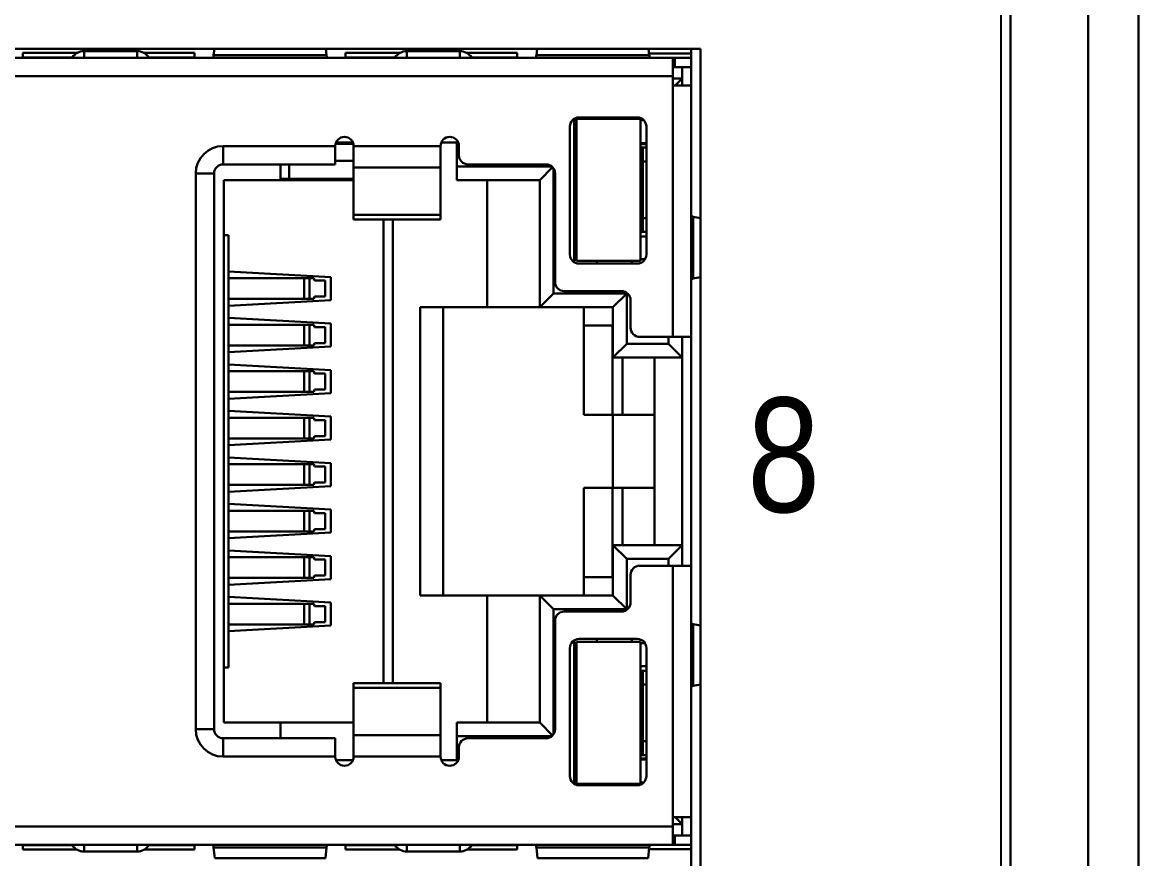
# Model space of a CAD drawing. Extents: x 1922 to 2807, y 4180 to 4531.
# Drawn here: x 2616.43 to 2665.2, y 4360.89 to 4397.43 of the extents above; entities that cross this region are included whole.
import ezdxf

# ---------------------------------------------------------------- set-up
doc = ezdxf.new("R2010")
doc.units = 0
doc.header["$LTSCALE"] = 0.1
doc.header["$MEASUREMENT"] = 0
doc.layers.add('LAYER_2', color=7, linetype='Continuous')
doc.layers.add('粗实线-KT', color=7, linetype='Continuous', lineweight=35)
doc.styles.add('尺寸标注Arial', font='arial.ttf', dxfattribs={"width": 0.7})

msp = doc.modelspace()

# ---------------------------------------------------------------- linework, layer by layer
at = {"layer": 'LAYER_2', "color": 0}
msp.add_open_spline([(2659.203, 4421.477), (2659.203, 4421.477), (2659.203, 4209.478), (2659.203, 4209.478), (2659.203, 4209.478), (2659.203, 4207.49), (2657.591, 4205.878), (2655.603, 4205.878), (2655.603, 4205.878), (2655.603, 4205.878), (2583.604, 4205.878), (2583.604, 4205.878), (2583.604, 4205.878), (2582.649, 4205.878), (2581.733, 4206.257), (2581.058, 4206.932), (2581.058, 4206.932), (2580.383, 4207.607), (2580.004, 4208.523), (2580.004, 4209.478), (2580.004, 4209.478), (2580.004, 4209.478), (2580.004, 4421.477), (2580.004, 4421.477), (2580.004, 4421.477), (2580.004, 4422.432), (2580.383, 4423.348), (2581.058, 4424.023), (2581.058, 4424.023), (2581.733, 4424.698), (2582.649, 4425.077), (2583.604, 4425.077), (2583.604, 4425.077), (2583.604, 4425.077), (2655.603, 4425.077), (2655.603, 4425.077), (2655.603, 4425.077), (2656.558, 4425.077), (2657.474, 4424.698), (2658.149, 4424.023), (2658.149, 4424.023), (2658.824, 4423.348), (2659.203, 4422.432), (2659.203, 4421.477)], degree=3, knots=[0, 0, 0, 0, 0.090909, 0.090909, 0.090909, 0.090909, 0.181818, 0.181818, 0.181818, 0.181818, 0.272727, 0.272727, 0.272727, 0.272727, 0.363636, 0.363636, 0.363636, 0.363636, 0.454545, 0.454545, 0.454545, 0.454545, 0.545455, 0.545455, 0.545455, 0.545455, 0.636364, 0.636364, 0.636364, 0.636364, 0.727273, 0.727273, 0.727273, 0.727273, 0.818182, 0.818182, 0.818182, 0.818182, 0.909091, 0.909091, 0.909091, 0.909091, 1, 1, 1, 1], dxfattribs=at)
at = {"layer": '粗实线-KT', "color": 0, "linetype": 'Continuous', "lineweight": 30}
for p, q in [((2665.203, 4430.477), (2665.203, 4200.98)), ((2663.003, 4200.98), (2663.003, 4429.977)), ((2659.603, 4209.477), (2659.603, 4421.477)), ((2646.055, 4396.277), (2594.455, 4396.277)), ((2616.455, 4396.093), (2618.817, 4396.093)), ((2616.455, 4396.093), (2616.455, 4395.902)), ((2621.445, 4396.177), (2619.125, 4396.177)), ((2619.125, 4396.177), (2619.125, 4395.877)), ((2621.445, 4395.877), (2621.445, 4396.177)), ((2621.752, 4396.093), (2623.955, 4396.093)), ((2623.955, 4395.902), (2623.955, 4396.093)), ((2624.789, 4395.995), (2624.819, 4396.277)), ((2629.72, 4395.995), (2624.789, 4395.995)), ((2629.69, 4396.277), (2629.72, 4395.995)), ((2630.555, 4396.093), (2632.917, 4396.093)), ((2630.555, 4396.093), (2630.555, 4395.902)), ((2635.545, 4396.177), (2633.225, 4396.177)), ((2633.225, 4396.177), (2633.225, 4395.877)), ((2635.545, 4395.877), (2635.545, 4396.177)), ((2635.852, 4396.093), (2638.055, 4396.093)), ((2638.055, 4395.902), (2638.055, 4396.093)), ((2638.889, 4395.995), (2638.919, 4396.277)), ((2643.82, 4395.995), (2638.889, 4395.995)), ((2643.79, 4396.277), (2643.82, 4395.995)), ((2643.811, 4396.077), (2645.655, 4396.077)), ((2645.655, 4396.277), (2645.655, 4394.677)), ((2646.055, 4289.877), (2646.055, 4396.277)), ((2595.555, 4395.877), (2644.855, 4395.877)), ((2616.455, 4395.902), (2616.455, 4395.877)), ((2618.62, 4395.902), (2616.455, 4395.902)), ((2623.955, 4395.902), (2621.95, 4395.902)), ((2623.955, 4395.877), (2623.955, 4395.902)), ((2630.555, 4395.902), (2630.555, 4395.877)), ((2632.72, 4395.902), (2630.555, 4395.902)), ((2638.055, 4395.902), (2636.05, 4395.902)), ((2638.055, 4395.877), (2638.055, 4395.902)), ((2644.855, 4395.877), (2644.855, 4395.077)), ((2644.855, 4395.877), (2644.935, 4395.877)), ((2644.935, 4395.477), (2644.935, 4395.877)), ((2644.935, 4395.877), (2645.655, 4395.877)), ((2644.855, 4395.077), (2595.555, 4395.077)), ((2644.855, 4395.477), (2645.255, 4395.477)), ((2644.855, 4394.677), (2644.855, 4395.077)), ((2645.655, 4395.477), (2645.255, 4395.477)), ((2645.255, 4395.477), (2645.255, 4394.977)), ((2644.855, 4394.977), (2645.255, 4394.977)), ((2644.855, 4383.687), (2644.855, 4394.677)), ((2644.855, 4394.677), (2645.655, 4394.677)), ((2644.955, 4394.677), (2645.255, 4394.977)), ((2645.255, 4394.977), (2645.255, 4394.677)), ((2645.655, 4394.677), (2645.655, 4383.687)), ((2640.535, 4393.211), (2640.535, 4386.953)), ((2640.635, 4387.017), (2640.635, 4393.217)), ((2640.635, 4393.217), (2643.435, 4393.217)), ((2643.295, 4393.277), (2640.755, 4393.277)), ((2641.535, 4393.277), (2641.535, 4393.217)), ((2643.055, 4393.217), (2643.055, 4393.277)), ((2643.435, 4393.217), (2643.435, 4387.017)), ((2643.521, 4393.207), (2643.435, 4393.207)), ((2643.435, 4393.157), (2643.58, 4393.157)), ((2640.355, 4392.877), (2640.355, 4387.287)), ((2643.695, 4387.287), (2643.695, 4392.877)), ((2630.892, 4392.127), (2630.117, 4392.127)), ((2630.138, 4392.187), (2630.871, 4392.187)), ((2634.738, 4392.187), (2635.415, 4392.187)), ((2635.415, 4391.137), (2635.415, 4392.187)), ((2643.435, 4392.157), (2643.695, 4392.157)), ((2643.435, 4392.107), (2643.695, 4392.107)), ((2625.205, 4392.027), (2630.105, 4392.027)), ((2625.205, 4391.227), (2625.205, 4392.027)), ((2630.105, 4392.027), (2630.105, 4391.227)), ((2630.905, 4392.027), (2634.705, 4392.027)), ((2630.905, 4391.089), (2630.905, 4392.027)), ((2634.705, 4392.027), (2634.705, 4391.089)), ((2635.505, 4391.627), (2635.505, 4392.027)), ((2643.435, 4391.957), (2643.535, 4391.957)), ((2643.535, 4391.957), (2643.535, 4391.357)), ((2643.695, 4391.957), (2643.535, 4391.957)), ((2630.105, 4391.227), (2625.205, 4391.227)), ((2627.715, 4391.227), (2627.715, 4390.537)), ((2628.085, 4390.587), (2628.085, 4391.227)), ((2630.905, 4391.387), (2630.105, 4391.387)), ((2635.415, 4391.137), (2639.557, 4391.137)), ((2635.415, 4391.137), (2635.415, 4390.537)), ((2639.305, 4391.227), (2635.905, 4391.227)), ((2640.535, 4391.117), (2640.635, 4391.117)), ((2643.435, 4391.117), (2643.535, 4391.117)), ((2643.535, 4391.357), (2643.695, 4391.357)), ((2643.535, 4388.877), (2643.535, 4391.357)), ((2624.005, 4366.547), (2624.005, 4390.827)), ((2624.005, 4390.827), (2624.805, 4390.827)), ((2624.805, 4390.827), (2624.805, 4366.547)), ((2634.705, 4391.089), (2630.905, 4391.089)), ((2630.905, 4389.022), (2630.905, 4391.089)), ((2634.705, 4391.089), (2634.705, 4389.022)), ((2639.597, 4391.1), (2639.035, 4390.537)), ((2639.635, 4391.053), (2639.635, 4385.587)), ((2639.705, 4386.087), (2639.705, 4390.827)), ((2625.235, 4390.537), (2627.715, 4390.537)), ((2625.235, 4390.537), (2625.235, 4366.837)), ((2627.715, 4390.587), (2628.085, 4390.587)), ((2630.905, 4390.537), (2627.715, 4390.537)), ((2630.905, 4390.587), (2628.085, 4390.587)), ((2635.415, 4390.537), (2639.035, 4390.537)), ((2636.735, 4384.987), (2636.735, 4390.537)), ((2639.035, 4390.537), (2639.035, 4384.987)), ((2630.905, 4389.022), (2634.705, 4389.022)), ((2630.905, 4388.814), (2630.905, 4389.022)), ((2630.905, 4388.814), (2634.705, 4388.814)), ((2632.215, 4388.814), (2632.215, 4368.561)), ((2632.615, 4388.814), (2632.615, 4368.561)), ((2634.705, 4389.022), (2634.705, 4388.814)), ((2640.535, 4389.117), (2640.635, 4389.117)), ((2643.435, 4389.117), (2643.535, 4389.117)), ((2643.535, 4388.877), (2643.535, 4388.277)), ((2643.695, 4388.877), (2643.535, 4388.877)), ((2645.74, 4386.234), (2645.74, 4388.94)), ((2645.74, 4388.94), (2646.055, 4388.877)), ((2643.535, 4388.277), (2643.435, 4388.277)), ((2643.695, 4388.277), (2643.535, 4388.277)), ((2625.435, 4388.137), (2625.235, 4388.137)), ((2625.435, 4388.137), (2625.435, 4369.237)), ((2643.435, 4388.077), (2643.695, 4388.077)), ((2643.435, 4387.017), (2640.635, 4387.017)), ((2640.755, 4386.887), (2643.295, 4386.887)), ((2641.535, 4386.887), (2641.535, 4387.017)), ((2643.055, 4387.017), (2643.055, 4386.887)), ((2643.435, 4387.077), (2643.635, 4387.077)), ((2625.435, 4386.549), (2629.915, 4386.299)), ((2628.743, 4386.249), (2625.435, 4386.249)), ((2628.743, 4385.349), (2628.743, 4386.249)), ((2628.743, 4386.249), (2628.971, 4386.249)), ((2628.971, 4386.249), (2628.971, 4385.349)), ((2628.971, 4386.249), (2629.161, 4386.249)), ((2629.19, 4386.149), (2629.161, 4386.249)), ((2629.915, 4386.299), (2629.915, 4385.299)), ((2646.055, 4386.297), (2645.74, 4386.234)), ((2629.659, 4386.149), (2629.19, 4386.149)), ((2629.659, 4385.449), (2629.659, 4386.149)), ((2628.743, 4385.349), (2625.435, 4385.349)), ((2629.915, 4385.299), (2625.435, 4385.049)), ((2628.971, 4385.349), (2628.743, 4385.349)), ((2629.161, 4385.349), (2628.971, 4385.349)), ((2629.19, 4385.449), (2629.161, 4385.349)), ((2629.659, 4385.449), (2629.19, 4385.449)), ((2639.635, 4385.587), (2639.035, 4384.987)), ((2639.635, 4385.587), (2642.835, 4385.587)), ((2642.605, 4385.687), (2640.105, 4385.687)), ((2642.835, 4385.587), (2642.235, 4384.987)), ((2642.835, 4385.587), (2642.835, 4383.387)), ((2643.005, 4384.087), (2643.005, 4385.287)), ((2633.815, 4372.387), (2633.815, 4384.987)), ((2636.735, 4384.987), (2633.815, 4384.987)), ((2634.815, 4384.987), (2634.815, 4372.387)), ((2636.735, 4384.987), (2639.035, 4384.987)), ((2642.235, 4384.987), (2639.035, 4384.987)), ((2640.955, 4380.287), (2640.955, 4384.987)), ((2642.235, 4384.987), (2642.235, 4382.787)), ((2625.435, 4384.517), (2629.915, 4384.267)), ((2628.743, 4384.217), (2625.435, 4384.217)), ((2628.743, 4383.317), (2628.743, 4384.217)), ((2628.743, 4384.217), (2628.971, 4384.217)), ((2628.971, 4384.217), (2628.971, 4383.317)), ((2628.971, 4384.217), (2629.161, 4384.217)), ((2629.19, 4384.117), (2629.161, 4384.217)), ((2629.659, 4384.117), (2629.19, 4384.117)), ((2629.659, 4383.417), (2629.659, 4384.117)), ((2629.915, 4384.267), (2629.915, 4383.267)), ((2642.215, 4384.187), (2640.955, 4384.187)), ((2642.235, 4384.187), (2642.215, 4384.187)), ((2642.215, 4380.287), (2642.215, 4384.187)), ((2628.743, 4383.317), (2625.435, 4383.317)), ((2628.971, 4383.317), (2628.743, 4383.317)), ((2629.161, 4383.317), (2628.971, 4383.317)), ((2629.19, 4383.417), (2629.161, 4383.317)), ((2629.659, 4383.417), (2629.19, 4383.417)), ((2642.835, 4383.387), (2642.235, 4382.787)), ((2642.835, 4383.387), (2644.655, 4383.387)), ((2643.405, 4383.687), (2644.855, 4383.687)), ((2644.655, 4383.687), (2644.655, 4383.387)), ((2644.655, 4383.387), (2645.255, 4382.787)), ((2645.655, 4383.687), (2644.855, 4383.687)), ((2645.255, 4383.687), (2645.255, 4382.787)), ((2645.655, 4373.687), (2645.655, 4383.687)), ((2629.915, 4383.267), (2625.435, 4383.017)), ((2625.435, 4382.485), (2629.915, 4382.235)), ((2642.235, 4382.787), (2644.055, 4382.787)), ((2642.655, 4380.287), (2642.655, 4382.787)), ((2645.255, 4382.787), (2644.055, 4382.787)), ((2644.055, 4382.787), (2644.055, 4374.587)), ((2645.255, 4382.787), (2645.255, 4374.587)), ((2628.743, 4382.185), (2625.435, 4382.185)), ((2628.743, 4381.285), (2628.743, 4382.185)), ((2628.743, 4382.185), (2628.971, 4382.185)), ((2628.971, 4382.185), (2628.971, 4381.285)), ((2628.971, 4382.185), (2629.161, 4382.185)), ((2629.19, 4382.085), (2629.161, 4382.185)), ((2629.659, 4382.085), (2629.19, 4382.085)), ((2629.659, 4381.385), (2629.659, 4382.085)), ((2629.915, 4382.235), (2629.915, 4381.235)), ((2629.19, 4381.385), (2629.161, 4381.285)), ((2629.659, 4381.385), (2629.19, 4381.385)), ((2628.743, 4381.285), (2625.435, 4381.285)), ((2629.915, 4381.235), (2625.435, 4380.985)), ((2628.971, 4381.285), (2628.743, 4381.285)), ((2629.161, 4381.285), (2628.971, 4381.285)), ((2625.435, 4380.453), (2629.915, 4380.203)), ((2628.743, 4380.153), (2625.435, 4380.153)), ((2628.743, 4379.253), (2628.743, 4380.153)), ((2628.743, 4380.153), (2628.971, 4380.153)), ((2628.971, 4380.153), (2628.971, 4379.253)), ((2628.971, 4380.153), (2629.161, 4380.153)), ((2629.19, 4380.053), (2629.161, 4380.153)), ((2629.659, 4380.053), (2629.19, 4380.053)), ((2629.659, 4379.353), (2629.659, 4380.053)), ((2629.915, 4380.203), (2629.915, 4379.203)), ((2640.955, 4380.287), (2642.235, 4380.287)), ((2642.235, 4377.087), (2642.235, 4380.287)), ((2642.235, 4380.287), (2644.055, 4380.287)), ((2628.743, 4379.253), (2625.435, 4379.253)), ((2629.915, 4379.203), (2625.435, 4378.953)), ((2628.971, 4379.253), (2628.743, 4379.253)), ((2629.161, 4379.253), (2628.971, 4379.253)), ((2629.19, 4379.353), (2629.161, 4379.253)), ((2629.659, 4379.353), (2629.19, 4379.353)), ((2625.435, 4378.421), (2629.915, 4378.171)), ((2628.743, 4378.121), (2625.435, 4378.121)), ((2628.743, 4377.221), (2628.743, 4378.121)), ((2628.743, 4378.121), (2628.971, 4378.121)), ((2628.971, 4378.121), (2628.971, 4377.221)), ((2628.971, 4378.121), (2629.161, 4378.121)), ((2629.19, 4378.021), (2629.161, 4378.121)), ((2629.659, 4378.021), (2629.19, 4378.021)), ((2629.659, 4377.321), (2629.659, 4378.021)), ((2629.915, 4378.171), (2629.915, 4377.171)), ((2628.743, 4377.221), (2625.435, 4377.221)), ((2629.915, 4377.171), (2625.435, 4376.921)), ((2628.971, 4377.221), (2628.743, 4377.221)), ((2629.161, 4377.221), (2628.971, 4377.221)), ((2629.19, 4377.321), (2629.161, 4377.221)), ((2629.659, 4377.321), (2629.19, 4377.321)), ((2640.955, 4372.387), (2640.955, 4377.087)), ((2642.235, 4377.087), (2640.955, 4377.087)), ((2642.215, 4373.187), (2642.215, 4377.087)), ((2644.055, 4377.087), (2642.235, 4377.087)), ((2642.655, 4374.587), (2642.655, 4377.087)), ((2625.435, 4376.389), (2629.915, 4376.139)), ((2628.743, 4376.089), (2625.435, 4376.089)), ((2628.743, 4375.189), (2628.743, 4376.089)), ((2628.743, 4376.089), (2628.971, 4376.089)), ((2628.971, 4376.089), (2628.971, 4375.189)), ((2628.971, 4376.089), (2629.161, 4376.089)), ((2629.19, 4375.989), (2629.161, 4376.089)), ((2629.659, 4375.989), (2629.19, 4375.989)), ((2629.659, 4375.289), (2629.659, 4375.989)), ((2629.915, 4376.139), (2629.915, 4375.139)), ((2628.743, 4375.189), (2625.435, 4375.189)), ((2629.915, 4375.139), (2625.435, 4374.889)), ((2628.971, 4375.189), (2628.743, 4375.189)), ((2629.161, 4375.189), (2628.971, 4375.189)), ((2629.19, 4375.289), (2629.161, 4375.189)), ((2629.659, 4375.289), (2629.19, 4375.289)), ((2642.235, 4374.587), (2642.835, 4373.987)), ((2644.055, 4374.587), (2642.235, 4374.587)), ((2642.235, 4374.587), (2642.235, 4372.387)), ((2644.055, 4374.587), (2645.255, 4374.587)), ((2645.255, 4374.587), (2644.655, 4373.987)), ((2645.255, 4374.587), (2645.255, 4373.687)), ((2625.435, 4374.357), (2629.915, 4374.107)), ((2628.743, 4374.057), (2625.435, 4374.057)), ((2628.743, 4373.157), (2628.743, 4374.057)), ((2628.743, 4374.057), (2628.971, 4374.057)), ((2628.971, 4374.057), (2628.971, 4373.157)), ((2628.971, 4374.057), (2629.161, 4374.057)), ((2629.19, 4373.957), (2629.161, 4374.057)), ((2629.915, 4374.107), (2629.915, 4373.107)), ((2629.659, 4373.957), (2629.19, 4373.957)), ((2629.659, 4373.257), (2629.659, 4373.957)), ((2642.835, 4373.987), (2642.835, 4371.787)), ((2644.655, 4373.987), (2642.835, 4373.987)), ((2644.855, 4373.687), (2643.405, 4373.687)), ((2644.655, 4373.987), (2644.655, 4373.687)), ((2644.855, 4362.697), (2644.855, 4373.687)), ((2644.855, 4373.687), (2645.655, 4373.687)), ((2645.655, 4373.687), (2645.655, 4362.697)), ((2628.743, 4373.157), (2625.435, 4373.157)), ((2629.915, 4373.107), (2625.435, 4372.857)), ((2628.971, 4373.157), (2628.743, 4373.157)), ((2629.161, 4373.157), (2628.971, 4373.157)), ((2629.19, 4373.257), (2629.161, 4373.157)), ((2629.659, 4373.257), (2629.19, 4373.257)), ((2640.955, 4373.187), (2642.215, 4373.187)), ((2642.215, 4373.187), (2642.235, 4373.187)), ((2643.005, 4372.087), (2643.005, 4373.287)), ((2625.435, 4372.325), (2629.915, 4372.075)), ((2633.815, 4372.387), (2636.735, 4372.387)), ((2636.735, 4366.837), (2636.735, 4372.387)), ((2639.035, 4372.387), (2636.735, 4372.387)), ((2639.635, 4371.787), (2639.035, 4372.387)), ((2639.035, 4372.387), (2639.035, 4366.837)), ((2642.235, 4372.387), (2639.035, 4372.387)), ((2642.835, 4371.787), (2642.235, 4372.387)), ((2625.435, 4372.025), (2628.743, 4372.025)), ((2628.743, 4371.125), (2628.743, 4372.025)), ((2628.743, 4372.025), (2628.971, 4372.025)), ((2628.971, 4372.025), (2628.971, 4371.125)), ((2629.161, 4372.025), (2628.971, 4372.025)), ((2629.19, 4371.925), (2629.161, 4372.025)), ((2629.19, 4371.925), (2629.659, 4371.925)), ((2629.659, 4371.225), (2629.659, 4371.925)), ((2629.915, 4372.075), (2629.915, 4371.075)), ((2639.635, 4371.787), (2639.635, 4366.321)), ((2642.835, 4371.787), (2639.635, 4371.787)), ((2640.105, 4371.687), (2642.605, 4371.687)), ((2625.435, 4371.125), (2628.743, 4371.125)), ((2628.971, 4371.125), (2628.743, 4371.125)), ((2628.971, 4371.125), (2629.161, 4371.125)), ((2629.161, 4371.125), (2629.19, 4371.225)), ((2629.659, 4371.225), (2629.19, 4371.225)), ((2639.705, 4366.547), (2639.705, 4371.287)), ((2645.74, 4368.434), (2645.74, 4371.14)), ((2645.74, 4371.14), (2646.055, 4371.077)), ((2629.915, 4371.075), (2625.435, 4370.825)), ((2640.535, 4364.163), (2640.535, 4370.421)), ((2640.635, 4364.157), (2640.635, 4370.357)), ((2640.635, 4370.357), (2643.435, 4370.357)), ((2643.295, 4370.487), (2640.755, 4370.487)), ((2641.535, 4370.487), (2641.535, 4370.357)), ((2643.055, 4370.487), (2643.055, 4370.357)), ((2643.435, 4370.357), (2643.435, 4364.157)), ((2643.435, 4370.297), (2643.635, 4370.297)), ((2640.355, 4370.087), (2640.355, 4364.497)), ((2643.695, 4364.497), (2643.695, 4370.087)), ((2625.435, 4369.237), (2625.235, 4369.237)), ((2643.435, 4369.297), (2643.695, 4369.297)), ((2643.435, 4369.097), (2643.535, 4369.097)), ((2643.535, 4369.097), (2643.535, 4368.497)), ((2643.695, 4369.097), (2643.535, 4369.097)), ((2634.705, 4368.561), (2630.905, 4368.561)), ((2630.905, 4368.353), (2630.905, 4368.561)), ((2634.705, 4368.353), (2630.905, 4368.353)), ((2630.905, 4366.286), (2630.905, 4368.353)), ((2634.705, 4368.561), (2634.705, 4368.353)), ((2634.705, 4368.353), (2634.705, 4366.286)), ((2640.635, 4368.257), (2640.535, 4368.257)), ((2643.535, 4368.257), (2643.435, 4368.257)), ((2643.535, 4368.497), (2643.695, 4368.497)), ((2643.535, 4366.017), (2643.535, 4368.497)), ((2646.055, 4368.497), (2645.74, 4368.434)), ((2625.235, 4366.837), (2627.715, 4366.837)), ((2627.715, 4366.837), (2630.905, 4366.837)), ((2627.715, 4366.147), (2627.715, 4366.837)), ((2639.035, 4366.837), (2635.415, 4366.837)), ((2635.415, 4366.237), (2635.415, 4366.837)), ((2639.597, 4366.275), (2639.035, 4366.837)), ((2624.805, 4366.547), (2624.005, 4366.547)), ((2630.905, 4365.347), (2630.905, 4366.286)), ((2630.905, 4366.286), (2634.705, 4366.286)), ((2634.705, 4366.286), (2634.705, 4365.347)), ((2635.415, 4365.187), (2635.415, 4366.237)), ((2639.557, 4366.237), (2635.415, 4366.237)), ((2640.635, 4366.257), (2640.535, 4366.257)), ((2643.535, 4366.257), (2643.435, 4366.257)), ((2625.205, 4365.347), (2625.205, 4366.147)), ((2625.205, 4366.147), (2630.105, 4366.147)), ((2630.105, 4366.147), (2630.105, 4365.347)), ((2635.505, 4365.347), (2635.505, 4365.747)), ((2635.905, 4366.147), (2639.305, 4366.147)), ((2643.695, 4366.017), (2643.535, 4366.017)), ((2643.535, 4366.017), (2643.535, 4365.417)), ((2630.105, 4365.347), (2625.205, 4365.347)), ((2634.705, 4365.347), (2630.905, 4365.347)), ((2643.535, 4365.417), (2643.435, 4365.417)), ((2643.695, 4365.267), (2643.435, 4365.267)), ((2643.695, 4365.417), (2643.535, 4365.417)), ((2630.871, 4365.187), (2630.138, 4365.187)), ((2635.415, 4365.187), (2634.738, 4365.187)), ((2643.435, 4365.217), (2643.695, 4365.217)), ((2643.435, 4364.157), (2640.635, 4364.157)), ((2640.755, 4364.097), (2643.295, 4364.097)), ((2641.535, 4364.097), (2641.535, 4364.157)), ((2643.055, 4364.157), (2643.055, 4364.097)), ((2643.435, 4364.217), (2643.58, 4364.217)), ((2643.521, 4364.167), (2643.435, 4364.167)), ((2645.655, 4362.697), (2644.855, 4362.697)), ((2644.855, 4362.297), (2644.855, 4362.697)), ((2645.255, 4362.397), (2644.855, 4362.397)), ((2644.955, 4362.697), (2645.255, 4362.397)), ((2645.255, 4362.697), (2645.255, 4362.397)), ((2645.255, 4361.897), (2645.255, 4362.397)), ((2645.655, 4362.697), (2645.655, 4359.077)), ((2595.555, 4362.297), (2644.855, 4362.297)), ((2644.855, 4362.297), (2644.855, 4361.497)), ((2645.255, 4361.897), (2644.855, 4361.897)), ((2644.935, 4361.497), (2644.935, 4361.897)), ((2645.255, 4361.897), (2645.655, 4361.897)), ((2644.855, 4361.497), (2595.555, 4361.497)), ((2616.455, 4361.497), (2616.455, 4361.473)), ((2616.455, 4361.473), (2616.455, 4361.282)), ((2616.455, 4361.473), (2618.62, 4361.473)), ((2619.125, 4361.497), (2619.125, 4361.197)), ((2621.445, 4361.197), (2621.445, 4361.497)), ((2621.95, 4361.473), (2623.955, 4361.473)), ((2623.955, 4361.473), (2623.955, 4361.497)), ((2623.955, 4361.282), (2623.955, 4361.473)), ((2624.789, 4361.38), (2629.72, 4361.38)), ((2624.84, 4360.907), (2624.789, 4361.38)), ((2629.72, 4361.38), (2629.67, 4360.907)), ((2630.555, 4361.497), (2630.555, 4361.473)), ((2630.555, 4361.473), (2630.555, 4361.282)), ((2630.555, 4361.473), (2632.72, 4361.473)), ((2633.225, 4361.497), (2633.225, 4361.197)), ((2635.545, 4361.197), (2635.545, 4361.497)), ((2636.05, 4361.473), (2638.055, 4361.473)), ((2638.055, 4361.473), (2638.055, 4361.497)), ((2638.055, 4361.282), (2638.055, 4361.473)), ((2638.889, 4361.38), (2643.82, 4361.38)), ((2638.94, 4360.907), (2638.889, 4361.38)), ((2643.82, 4361.38), (2643.77, 4360.907)), ((2644.935, 4361.497), (2644.855, 4361.497)), ((2645.655, 4361.497), (2644.935, 4361.497)), ((2618.817, 4361.282), (2616.455, 4361.282)), ((2619.125, 4361.197), (2621.445, 4361.197)), ((2623.955, 4361.282), (2621.752, 4361.282)), ((2624.84, 4360.907), (2629.67, 4360.907)), ((2632.917, 4361.282), (2630.555, 4361.282)), ((2633.225, 4361.197), (2635.545, 4361.197)), ((2638.055, 4361.282), (2635.852, 4361.282)), ((2638.94, 4360.907), (2643.77, 4360.907)), ((2645.655, 4361.297), (2643.811, 4361.297))]:
    msp.add_line(p, q, dxfattribs=at)
for centre, radius, start, end in [((2619.125, 4395.577), 0.6, 90, 147.3024), ((2621.445, 4395.577), 0.6, 32.6976, 90), ((2633.225, 4395.577), 0.6, 90, 147.3024), ((2635.545, 4395.577), 0.6, 32.6976, 90), ((2640.755, 4392.877), 0.4, 90, 180), ((2643.295, 4392.877), 0.4, 0, 90), ((2630.505, 4392.027), 0.4, 360, 180), ((2635.105, 4392.027), 0.4, 0, 180), ((2625.205, 4390.827), 1.2, 90, 180), ((2635.905, 4391.627), 0.4, 180, 270), ((2625.205, 4390.827), 0.4, 90, 180), ((2639.305, 4390.827), 0.4, 0, 90), ((2640.755, 4387.287), 0.4, 180, 270), ((2643.295, 4387.287), 0.4, 270, 360), ((2640.105, 4386.087), 0.4, 180, 270), ((2642.605, 4385.287), 0.4, 0, 90), ((2643.405, 4384.087), 0.4, 180, 270), ((2643.405, 4373.287), 0.4, 90, 180), ((2642.605, 4372.087), 0.4, 270, 0), ((2640.105, 4371.287), 0.4, 90, 180), ((2640.755, 4370.087), 0.4, 90, 180), ((2643.295, 4370.087), 0.4, 0, 90), ((2625.205, 4366.547), 1.2, 180, 270), ((2625.205, 4366.547), 0.4, 180, 270), ((2639.305, 4366.547), 0.4, 270, 360), ((2635.905, 4365.747), 0.4, 90, 180), ((2630.505, 4365.347), 0.4, 180, 360), ((2635.105, 4365.347), 0.4, 180, 360), ((2640.755, 4364.497), 0.4, 180, 270), ((2643.295, 4364.497), 0.4, 270, 360), ((2619.125, 4361.797), 0.6, 212.6976, 270), ((2621.445, 4361.797), 0.6, 270, 327.3024), ((2633.225, 4361.797), 0.6, 212.6976, 270), ((2635.545, 4361.797), 0.6, 270, 327.3024)]:
    msp.add_arc(centre, radius, start, end, dxfattribs=at)
for points, knots in [([(2624.755, 4395.877), (2624.758, 4395.88), (2624.767, 4395.886), (2624.778, 4395.93), (2624.786, 4395.977), (2624.789, 4395.995)], [0, 0, 0, 0, 0.319946, 0.751427, 1, 1, 1, 1]), ([(2629.72, 4395.995), (2629.724, 4395.973), (2629.733, 4395.921), (2629.744, 4395.883), (2629.752, 4395.879), (2629.755, 4395.877)], [0, 0, 0, 0, 0.319946, 0.751427, 1, 1, 1, 1]), ([(2638.855, 4395.877), (2638.858, 4395.88), (2638.867, 4395.886), (2638.878, 4395.93), (2638.886, 4395.977), (2638.889, 4395.995)], [0, 0, 0, 0, 0.319946, 0.751427, 1, 1, 1, 1]), ([(2643.82, 4395.995), (2643.824, 4395.973), (2643.833, 4395.921), (2643.844, 4395.883), (2643.852, 4395.879), (2643.855, 4395.877)], [0, 0, 0, 0, 0.3199458, 0.7514268, 1, 1, 1, 1]), ([(2645.655, 4388.987), (2645.657, 4388.982), (2645.661, 4388.972), (2645.69, 4388.956), (2645.721, 4388.946), (2645.74, 4388.94)], [0, 0, 0, 0, 0.374755, 0.62962, 1, 1, 1, 1]), ([(2645.655, 4386.187), (2645.657, 4386.193), (2645.661, 4386.203), (2645.69, 4386.219), (2645.721, 4386.229), (2645.74, 4386.234)], [0, 0, 0, 0, 0.3747552, 0.6296204, 1, 1, 1, 1]), ([(2645.655, 4371.187), (2645.657, 4371.182), (2645.661, 4371.172), (2645.69, 4371.156), (2645.721, 4371.146), (2645.74, 4371.14)], [0, 0, 0, 0, 0.374755, 0.62962, 1, 1, 1, 1]), ([(2645.74, 4368.434), (2645.721, 4368.429), (2645.69, 4368.419), (2645.661, 4368.403), (2645.657, 4368.393), (2645.655, 4368.387)], [0, 0, 0, 0, 0.374755, 0.62962, 1, 1, 1, 1]), ([(2624.789, 4361.38), (2624.785, 4361.402), (2624.777, 4361.453), (2624.765, 4361.492), (2624.758, 4361.496), (2624.755, 4361.497)], [0, 0, 0, 0, 0.319946, 0.751427, 1, 1, 1, 1]), ([(2629.755, 4361.497), (2629.751, 4361.495), (2629.742, 4361.489), (2629.731, 4361.445), (2629.723, 4361.397), (2629.72, 4361.38)], [0, 0, 0, 0, 0.319946, 0.751427, 1, 1, 1, 1]), ([(2638.889, 4361.38), (2638.885, 4361.402), (2638.877, 4361.453), (2638.865, 4361.492), (2638.858, 4361.496), (2638.855, 4361.497)], [0, 0, 0, 0, 0.319946, 0.751427, 1, 1, 1, 1]), ([(2643.855, 4361.497), (2643.851, 4361.495), (2643.842, 4361.489), (2643.831, 4361.445), (2643.823, 4361.397), (2643.82, 4361.38)], [0, 0, 0, 0, 0.319946, 0.751427, 1, 1, 1, 1])]:
    msp.add_open_spline(points, degree=3, knots=knots, dxfattribs=at)

# ---------------------------------------------------------------- texts
at = {"insert": (2648.102, 4381.032), "char_height": 5, "attachment_point": 1, "style": '尺寸标注Arial'}
msp.add_mtext_dynamic_manual_height_columns('{\\fArial Narrow|b0|i0|c0|p34;\\W1;8}', width=5.8438, gutter_width=17.5, heights=[0], dxfattribs=at)

doc.saveas('drawing.dxf')
